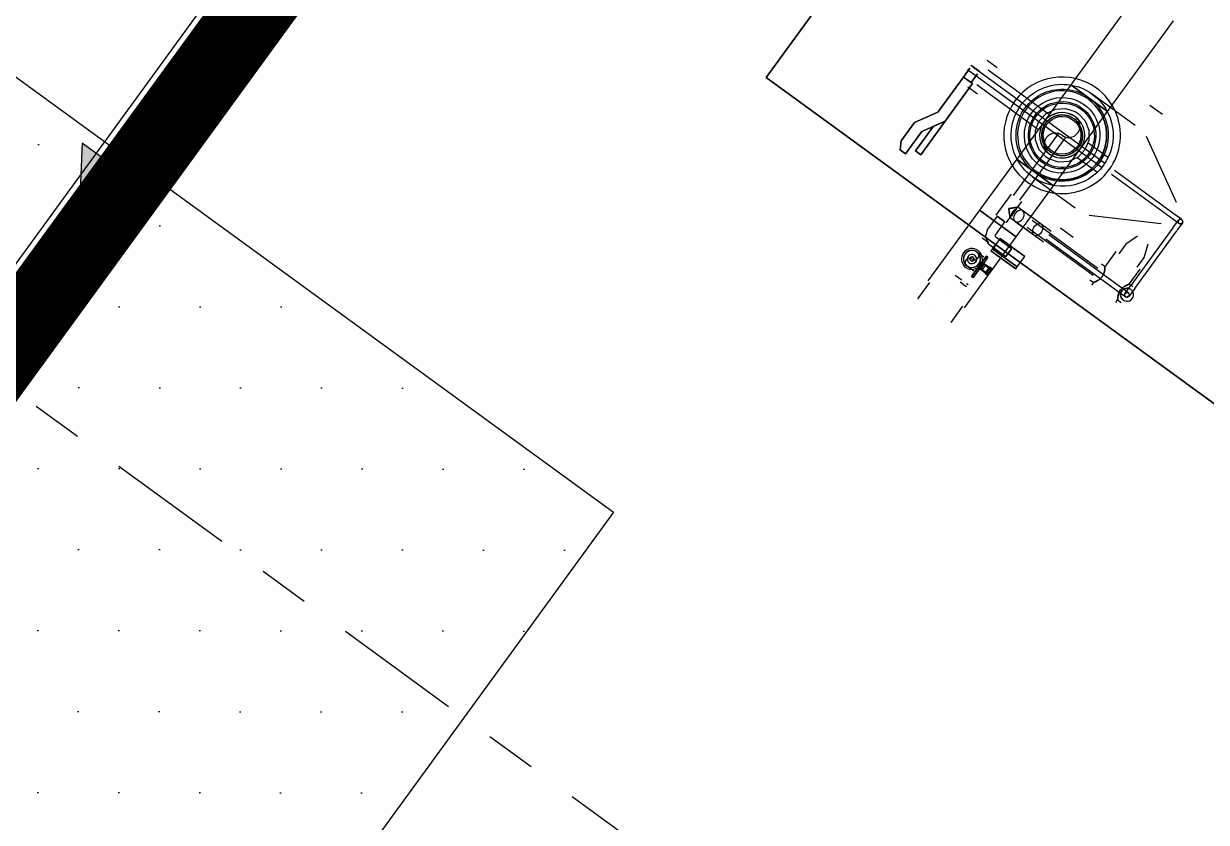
# Model space of a CAD drawing. Header units: millimetres. Extents: x 400382 to 401500, y 4543975 to 4544133.
# Drawn here: x 400780.641 to 400782.959, y 4544098.103 to 4544099.669 of the extents above; entities that cross this region are included whole.
import ezdxf

# ---------------------------------------------------------------- set-up
doc = ezdxf.new("R2010")
doc.units = ezdxf.units.MM
for name, pattern in [('AKS', [3, 2.5, -0.25, 0, -0.25]), ('CENTER', [2, 1.25, -0.25, 0.25, -0.25]), ('CIZGI', [0.4, 0.25, -0.15])]:
    doc.linetypes.add(name, pattern=pattern)
for name, color, linetype in [('aks prota', 2, 'AKS'), ('kolon tarama prota', 252, 'Continuous'), ('merdiven prota', 2, 'Continuous'), ('skesit prota', 7, 'Continuous'), ('st_s_ölçü', 4, 'Continuous'), ('TARAMA', 8, 'Continuous'), ('temel prota', 6, 'Continuous')]:
    doc.layers.add(name, color=color, linetype=linetype)

# ---------------------------------------------------------------- blocks, each defined once
blk = doc.blocks.new('Flow Direction - Flow Direction _25mm_-1035271-_17_70 m  ARA KAT')
at = {"layer": 'TARAMA'}
blk.add_hatch(color=256, dxfattribs=at).paths.add_polyline_path([(0, 0), (-117, -78), (-117, -30), (-400, -30), (-400, 30), (-117, 30), (-117, 78)], flags=0)
for p, q in [((0, 0), (-117, 78)), ((-117, 78), (-117, 30)), ((-117, 78), (0, 0)), ((-117, 30), (-117, 78)), ((-117, 30), (-400, 30)), ((-400, 30), (-400, -30)), ((-117, 30), (-400, 30)), ((-400, 30), (-400, -30)), ((-117, -78), (0, 0)), ((-117, -78), (0, 0)), ((-400, -30), (-117, -30)), ((-117, -30), (-400, -30)), ((-117, -30), (-117, -78)), ((-117, -30), (-117, -78))]:
    blk.add_line(p, q, dxfattribs=at)
blk = doc.blocks.new('17.60 mekanik')
at = {"layer": 'kolon tarama prota'}
for p, q in [((137335.17, 64441.51), (137258.76, 64336.34)), ((137258.76, 64336.34), (137335.17, 64441.51)), ((137212.84, 64438.92), (136989.55, 64131.58)), ((136996.74, 64126.36), (137220.03, 64433.7)), ((137331.4, 64352.78), (137318.47, 64334.98)), ((137325.66, 64329.76), (137338.6, 64347.56)), ((137258.76, 64336.34), (137347.75, 64271.68)), ((137347.75, 64271.68), (137258.76, 64336.34)), ((137258.76, 64336.34), (137258.76, 64336.34)), ((137318.47, 64334.98), (137307.89, 64320.42)), ((137318.47, 64334.98), (137322.07, 64332.37)), ((137322.07, 64332.37), (137318.47, 64334.98)), ((137331.1, 64327.05), (137322.66, 64333.18)), ((137321.91, 64332.15), (137321.91, 64332.15)), ((137321.91, 64332.15), (137321.91, 64332.15)), ((137322.07, 64332.37), (137325.66, 64329.76)), ((137325.66, 64329.76), (137322.07, 64332.37)), ((137322.07, 64332.37), (137322.07, 64332.37)), ((137322.07, 64332.37), (137322.07, 64332.37)), ((137336.42, 64329.17), (137333.95, 64330.96)), ((137315.08, 64315.2), (137325.66, 64329.76)), ((137316.14, 64325.56), (137307.22, 64313.28)), ((137316.14, 64325.56), (137307.22, 64313.28)), ((137308.5, 64312.35), (137317.42, 64324.62)), ((137308.5, 64312.35), (137317.42, 64324.62)), ((137316.78, 64325.09), (137316.78, 64325.09)), ((137316.78, 64325.09), (137316.78, 64325.09)), ((137316.78, 64325.09), (137316.78, 64325.09)), ((137316.78, 64325.09), (137316.78, 64325.09)), ((137339.21, 64311.93), (137333.29, 64324.86)), ((137307.89, 64320.42), (137300.59, 64310.36)), ((137307.89, 64320.42), (137311.49, 64317.81)), ((137311.49, 64317.81), (137307.89, 64320.42)), ((137325.22, 64318.95), (137325.22, 64318.95)), ((137325.22, 64318.95), (137325.22, 64318.95)), ((137325.22, 64318.95), (137325.22, 64318.95)), ((137325.22, 64318.95), (137325.22, 64318.95)), ((137310.9, 64317), (137319.34, 64310.86)), ((137311.49, 64317.81), (137311.49, 64317.81)), ((137311.49, 64317.81), (137311.49, 64317.81)), ((137311.49, 64317.81), (137315.08, 64315.2)), ((137315.08, 64315.2), (137311.49, 64317.81)), ((137311.65, 64318.03), (137311.65, 64318.03)), ((137311.65, 64318.03), (137311.65, 64318.03)), ((137326.47, 64317.46), (137338.68, 64308.58)), ((137326.75, 64317.84), (137326.75, 64317.84)), ((137326.75, 64317.84), (137326.75, 64317.84)), ((137339.24, 64309.36), (137327.03, 64318.23)), ((137327.69, 64317.16), (137327.69, 64317.16)), ((137327.69, 64317.16), (137327.69, 64317.16)), ((137327.69, 64317.16), (137327.69, 64317.16)), ((137327.69, 64317.16), (137327.69, 64317.16)), ((137307.78, 64305.14), (137315.08, 64315.2)), ((137306.83, 64313.56), (137303.81, 64309.4)), ((137306.83, 64313.56), (137303.81, 64309.4)), ((137307.82, 64310.6), (137308.89, 64312.07)), ((137307.86, 64312.81), (137307.86, 64312.81)), ((137307.86, 64312.81), (137307.86, 64312.81)), ((137307.86, 64312.81), (137307.86, 64312.81)), ((137307.86, 64312.81), (137307.86, 64312.81)), ((137307.86, 64312.81), (137307.86, 64312.81)), ((137307.86, 64312.81), (137307.86, 64312.81)), ((137307.86, 64312.81), (137307.86, 64312.81)), ((137307.86, 64312.81), (137307.86, 64312.81)), ((137308.1, 64310.98), (137308.89, 64312.07)), ((137300.59, 64310.36), (137290.51, 64296.5)), ((137300.59, 64310.36), (137304.18, 64307.75)), ((137304.18, 64307.75), (137300.59, 64310.36)), ((137307.35, 64309.96), (137306.89, 64309.32)), ((137306.89, 64309.32), (137307.35, 64309.96)), ((137307.35, 64309.96), (137307.82, 64310.6)), ((137307.82, 64310.6), (137307.35, 64309.96)), ((137307.35, 64309.96), (137307.35, 64309.96)), ((137307.35, 64309.96), (137307.35, 64309.96)), ((137311.18, 64308.75), (137308.1, 64310.99)), ((137314.66, 64306.22), (137308.1, 64310.99)), ((137312.75, 64307.61), (137309.09, 64310.27)), ((137337.71, 64309.88), (137337.71, 64309.88)), ((137337.71, 64309.88), (137337.71, 64309.88)), ((137304.06, 64309.21), (137302.2, 64306.64)), ((137304.06, 64309.21), (137302.2, 64306.64)), ((137303.74, 64305.52), (137305.6, 64308.09)), ((137303.74, 64305.52), (137305.6, 64308.09)), ((137305.6, 64308.09), (137304.06, 64309.21)), ((137304.06, 64309.21), (137305.6, 64308.09)), ((137305.6, 64308.09), (137304.06, 64309.21)), ((137304.06, 64309.21), (137305.6, 64308.09)), ((137304.18, 64307.75), (137304.18, 64307.75)), ((137304.18, 64307.75), (137304.18, 64307.75)), ((137304.18, 64307.75), (137307.78, 64305.14)), ((137307.78, 64305.14), (137304.18, 64307.75)), ((137304.83, 64308.65), (137304.83, 64308.65)), ((137304.83, 64308.65), (137304.83, 64308.65)), ((137304.83, 64308.65), (137304.83, 64308.65)), ((137304.83, 64308.65), (137304.83, 64308.65)), ((137305.86, 64307.9), (137306.89, 64309.32)), ((137305.86, 64307.9), (137306.61, 64308.93)), ((137306.61, 64308.93), (137309.69, 64306.69)), ((137306.61, 64308.93), (137313.16, 64304.17)), ((137307.6, 64308.21), (137311.26, 64305.55)), ((137310.44, 64307.72), (137310.44, 64307.72)), ((137310.44, 64307.72), (137310.44, 64307.72)), ((137310.44, 64307.72), (137310.44, 64307.72)), ((137310.44, 64307.72), (137310.44, 64307.72)), ((137323.84, 64298.96), (137310.9, 64308.36)), ((137322.1, 64309.45), (137336.22, 64307.82)), ((137297.7, 64291.27), (137307.78, 64305.14)), ((137302.42, 64304), (137301.16, 64304.92)), ((137306.89, 64302.84), (137303.81, 64305.08)), ((137306.89, 64302.84), (137303.81, 64305.08)), ((137309.97, 64307.08), (137322.91, 64297.68)), ((137313.91, 64305.2), (137313.91, 64305.2)), ((137313.91, 64305.2), (137313.91, 64305.2)), ((137313.91, 64305.2), (137313.91, 64305.2)), ((137313.91, 64305.2), (137313.91, 64305.2)), ((137328.28, 64295.34), (137314.19, 64305.58)), ((137316.5, 64306.95), (137318.97, 64305.15)), ((137331.59, 64305.31), (137329.32, 64303.79)), ((137338.49, 64306.96), (137330.28, 64295.66)), ((137331.05, 64295.1), (137339.26, 64306.4)), ((137302.69, 64303.54), (137305.77, 64301.3)), ((137302.69, 64303.54), (137305.77, 64301.3)), ((137303.65, 64303.73), (137302.71, 64304.41)), ((137303.14, 64302.81), (137302.86, 64302.43)), ((137303.14, 64302.81), (137302.86, 64302.43)), ((137304.64, 64304.87), (137303.14, 64302.81)), ((137304.64, 64304.87), (137303.14, 64302.81)), ((137303.14, 64302.81), (137308.02, 64299.27)), ((137308.02, 64299.27), (137303.14, 64302.81)), ((137303.14, 64302.81), (137308.02, 64299.27)), ((137308.02, 64299.27), (137303.14, 64302.81)), ((137303.14, 64302.81), (137308.02, 64299.27)), ((137308.02, 64299.27), (137303.14, 64302.81)), ((137303.14, 64302.81), (137308.02, 64299.27)), ((137308.02, 64299.27), (137303.14, 64302.81)), ((137303.67, 64303.09), (137303.36, 64303.32)), ((137303.96, 64303.5), (137303.65, 64303.73)), ((137304.64, 64304.87), (137309.52, 64301.32)), ((137309.52, 64301.32), (137304.64, 64304.87)), ((137304.64, 64304.87), (137309.52, 64301.32)), ((137309.52, 64301.32), (137304.64, 64304.87)), ((137306.89, 64302.84), (137305.77, 64301.3)), ((137305.77, 64301.3), (137306.89, 64302.84)), ((137306.89, 64302.84), (137305.77, 64301.3)), ((137305.77, 64301.3), (137306.89, 64302.84)), ((137313.63, 64304.81), (137327.72, 64294.57)), ((137329.32, 64303.79), (137327.93, 64301.88)), ((137332.62, 64304.56), (137332.62, 64304.56)), ((137332.62, 64304.56), (137332.62, 64304.56)), ((137332.91, 64301.18), (137333.65, 64303.81)), ((137298.52, 64301.27), (137298.52, 64301.27)), ((137298.52, 64301.27), (137298.52, 64301.27)), ((137299.14, 64300.82), (137299.14, 64300.82)), ((137299.14, 64300.82), (137299.14, 64300.82)), ((137299.77, 64300.36), (137299.77, 64300.36)), ((137299.77, 64300.36), (137299.77, 64300.36)), ((137299.77, 64300.36), (137299.77, 64300.36)), ((137299.77, 64300.36), (137299.77, 64300.36)), ((137301.45, 64301.18), (137300.11, 64302.15)), ((137301.54, 64300.82), (137300.84, 64299.85)), ((137301.13, 64300.26), (137301.96, 64301.4)), ((137301.86, 64300.6), (137301.15, 64299.62)), ((137301.47, 64300.06), (137301.15, 64300.29)), ((137301.45, 64300.03), (137302.27, 64301.17)), ((137301.96, 64301.4), (137301.54, 64300.82)), ((137301.54, 64300.82), (137301.86, 64300.6)), ((137302.27, 64301.17), (137301.86, 64300.6)), ((137302.27, 64301.17), (137301.96, 64301.4)), ((137302.86, 64302.43), (137307.75, 64298.88)), ((137307.75, 64298.88), (137302.86, 64302.43)), ((137302.86, 64302.43), (137307.75, 64298.88)), ((137307.75, 64298.88), (137302.86, 64302.43)), ((137308.02, 64299.27), (137309.52, 64301.32)), ((137308.02, 64299.27), (137309.52, 64301.32)), ((137327.36, 64302.29), (137325.21, 64299.34)), ((137329.73, 64300.58), (137329.73, 64300.58)), ((137329.73, 64300.58), (137329.73, 64300.58)), ((137329.73, 64300.58), (137329.73, 64300.58)), ((137329.73, 64300.58), (137329.73, 64300.58)), ((137331.12, 64302.49), (137331.12, 64302.49)), ((137331.12, 64302.49), (137331.12, 64302.49)), ((137331.12, 64302.49), (137331.12, 64302.49)), ((137331.12, 64302.49), (137331.12, 64302.49)), ((137331.52, 64299.27), (137332.91, 64301.18)), ((137298.17, 64299.48), (137299.51, 64298.51)), ((137299.05, 64297.39), (137300.52, 64299.42)), ((137300.31, 64299.13), (137299.05, 64297.39)), ((137299.36, 64297.16), (137300.84, 64299.19)), ((137300.63, 64298.9), (137299.36, 64297.16)), ((137300.2, 64299.46), (137300.9, 64298.95)), ((137300.27, 64299.07), (137300.58, 64298.85)), ((137300.71, 64299.68), (137300.31, 64299.13)), ((137300.31, 64299.13), (137300.63, 64298.9)), ((137300.48, 64299.85), (137300.48, 64299.85)), ((137300.48, 64299.85), (137300.48, 64299.85)), ((137300.48, 64299.85), (137300.48, 64299.85)), ((137300.48, 64299.85), (137300.48, 64299.85)), ((137300.52, 64299.42), (137300.71, 64299.68)), ((137300.84, 64299.19), (137300.52, 64299.42)), ((137301.03, 64299.45), (137300.63, 64298.9)), ((137300.71, 64299.68), (137301.13, 64300.26)), ((137300.84, 64299.85), (137300.71, 64299.68)), ((137300.71, 64299.68), (137300.71, 64299.68)), ((137300.71, 64299.68), (137300.71, 64299.68)), ((137301.46, 64299.72), (137300.76, 64300.23)), ((137301.55, 64299.85), (137300.81, 64298.83)), ((137301.55, 64299.85), (137300.81, 64298.83)), ((137301.06, 64298.64), (137300.81, 64298.83)), ((137300.81, 64298.83), (137300.81, 64298.83)), ((137300.81, 64298.83), (137301.86, 64298.06)), ((137301.15, 64299.62), (137300.84, 64299.85)), ((137300.84, 64299.19), (137301.03, 64299.45)), ((137301.03, 64299.45), (137301.45, 64300.03)), ((137301.15, 64299.62), (137301.03, 64299.45)), ((137301.03, 64299.45), (137301.03, 64299.45)), ((137301.03, 64299.45), (137301.03, 64299.45)), ((137301.03, 64299.45), (137301.03, 64299.45)), ((137301.03, 64299.45), (137301.03, 64299.45)), ((137301.81, 64299.67), (137301.06, 64298.64)), ((137301.81, 64299.67), (137301.06, 64298.64)), ((137302.12, 64297.87), (137301.06, 64298.64)), ((137301.06, 64298.64), (137301.06, 64298.64)), ((137301.13, 64300.26), (137301.45, 64300.03)), ((137301.16, 64298.77), (137302.21, 64298)), ((137301.18, 64299.34), (137301.18, 64299.34)), ((137301.18, 64299.34), (137301.18, 64299.34)), ((137301.44, 64299.15), (137301.44, 64299.15)), ((137301.44, 64299.15), (137301.44, 64299.15)), ((137302.61, 64299.09), (137301.55, 64299.85)), ((137301.55, 64299.85), (137301.55, 64299.85)), ((137301.55, 64299.85), (137301.81, 64299.67)), ((137301.7, 64297.98), (137302.64, 64299.26)), ((137302.64, 64299.26), (137301.7, 64297.98)), ((137301.7, 64297.98), (137301.7, 64297.98)), ((137302.09, 64297.7), (137301.7, 64297.98)), ((137301.7, 64297.98), (137302.09, 64297.7)), ((137302.77, 64298.77), (137301.72, 64299.54)), ((137301.81, 64299.67), (137301.81, 64299.67)), ((137301.81, 64299.67), (137302.86, 64298.9)), ((137301.86, 64298.06), (137302.61, 64299.09)), ((137302.61, 64299.09), (137301.86, 64298.06)), ((137301.86, 64298.06), (137302.12, 64297.87)), ((137301.86, 64298.06), (137301.86, 64298.06)), ((137302.09, 64297.7), (137303.02, 64298.98)), ((137303.02, 64298.98), (137302.09, 64297.7)), ((137302.86, 64298.9), (137302.12, 64297.87)), ((137302.86, 64298.9), (137302.12, 64297.87)), ((137302.49, 64298.39), (137302.49, 64298.39)), ((137302.49, 64298.39), (137302.49, 64298.39)), ((137302.61, 64299.09), (137302.61, 64299.09)), ((137302.86, 64298.9), (137302.61, 64299.09)), ((137302.64, 64299.26), (137302.64, 64299.26)), ((137302.64, 64299.26), (137303.02, 64298.98)), ((137302.64, 64299.26), (137303.02, 64298.98)), ((137302.86, 64298.9), (137302.86, 64298.9)), ((137303.02, 64298.98), (137303.02, 64298.98)), ((137307.75, 64298.88), (137308.02, 64299.27)), ((137307.75, 64298.88), (137308.02, 64299.27)), ((137323.38, 64298.32), (137323.38, 64298.32)), ((137323.38, 64298.32), (137323.38, 64298.32)), ((137323.38, 64298.32), (137323.38, 64298.32)), ((137323.38, 64298.32), (137323.38, 64298.32)), ((137325.22, 64299.34), (137324.5, 64299.86)), ((137329.94, 64295.9), (137332.09, 64298.86)), ((137295.87, 64297.63), (137297.13, 64296.72)), ((137296.83, 64296.32), (137297.77, 64295.64)), ((137297.77, 64295.64), (137298.09, 64295.41)), ((137298.07, 64296.04), (137298.38, 64295.81)), ((137299.05, 64297.39), (137299.36, 64297.16)), ((137302.09, 64297.7), (137302.09, 64297.7)), ((137302.12, 64297.87), (137302.12, 64297.87)), ((137322.26, 64296.78), (137322.98, 64296.25)), ((137322.98, 64296.26), (137322.6, 64295.74)), ((137330.66, 64295.38), (137329.94, 64295.9)), ((137294.11, 64293.89), (137294.11, 64293.89)), ((137294.11, 64293.89), (137294.11, 64293.89)), ((137324.97, 64294.02), (137324.97, 64294.02)), ((137324.97, 64294.02), (137324.97, 64294.02)), ((137330.29, 64294.87), (137330.29, 64294.87)), ((137330.29, 64294.87), (137330.29, 64294.87)), ((137327.33, 64292.31), (137327.7, 64292.82)), ((137327.7, 64292.82), (137328.42, 64292.3)), ((137328.79, 64292.81), (137328.79, 64292.81)), ((137328.79, 64292.81), (137328.79, 64292.81))]:
    blk.add_line(p, q, dxfattribs=at)
at = {"layer": 'kolon tarama prota', "extrusion": (0, 0, -1)}
for p, q in [((137302.1, 64339.77), (137303.03, 64339.09)), ((137297.43, 64336.49), (137298.7, 64338.23)), ((137298.7, 64338.23), (137297.43, 64336.49)), ((137324.46, 64318.83), (137298.21, 64337.9)), ((137300.8, 64336.02), (137298.21, 64337.9)), ((137298.53, 64338.34), (137298.53, 64338.34)), ((137298.53, 64338.34), (137298.53, 64338.34)), ((137298.53, 64338.34), (137298.53, 64338.34)), ((137298.53, 64338.34), (137298.53, 64338.34)), ((137298.7, 64338.23), (137298.7, 64338.23)), ((137298.86, 64338.79), (137325.11, 64319.72)), ((137298.86, 64338.79), (137301.45, 64336.91)), ((137299.08, 64338.76), (137300.58, 64337.67)), ((137302.25, 64337.92), (137314.13, 64329.29)), ((137303.07, 64339.06), (137304, 64338.39)), ((137292.44, 64329.61), (137297.43, 64336.49)), ((137297.43, 64336.49), (137292.44, 64329.61)), ((137299.2, 64335.21), (137293.86, 64327.86)), ((137293.86, 64327.86), (137299.2, 64335.21)), ((137297.43, 64336.49), (137299.2, 64335.21)), ((137299.2, 64335.21), (137297.43, 64336.49)), ((137297.43, 64336.49), (137297.43, 64336.49)), ((137297.43, 64336.49), (137297.43, 64336.49)), ((137297.43, 64336.49), (137298.93, 64335.4)), ((137298.93, 64335.4), (137297.43, 64336.49)), ((137298.93, 64335.4), (137300.19, 64337.14)), ((137300.19, 64337.14), (137298.93, 64335.4)), ((137298.93, 64335.4), (137298.93, 64335.4)), ((137299.2, 64335.21), (137299.2, 64335.21)), ((137300.19, 64337.14), (137300.19, 64337.14)), ((137300.19, 64337.14), (137300.19, 64337.14)), ((137300.19, 64337.14), (137300.19, 64337.14)), ((137301.12, 64336.46), (137301.12, 64336.46)), ((137301.12, 64336.46), (137301.12, 64336.46)), ((137301.12, 64336.46), (137301.12, 64336.46)), ((137301.12, 64336.46), (137301.12, 64336.46)), ((137301.16, 64336.43), (137301.16, 64336.43)), ((137301.16, 64336.43), (137301.16, 64336.43)), ((137301.16, 64336.43), (137301.16, 64336.43)), ((137301.16, 64336.43), (137301.16, 64336.43)), ((137302.09, 64335.76), (137302.09, 64335.76)), ((137302.09, 64335.76), (137302.09, 64335.76)), ((137299.21, 64333.83), (137298.28, 64334.51)), ((137300.18, 64333.13), (137299.25, 64333.8)), ((137311.97, 64326.31), (137300.08, 64334.94)), ((137287.87, 64327.58), (137292.44, 64329.61)), ((137292.44, 64329.61), (137287.87, 64327.58)), ((137292.44, 64329.61), (137292.44, 64329.61)), ((137285.22, 64323.94), (137287.87, 64327.58)), ((137287.87, 64327.58), (137285.22, 64323.94)), ((137289.29, 64325.82), (137286.09, 64321.42)), ((137286.09, 64321.42), (137289.29, 64325.82)), ((137287.87, 64327.58), (137287.87, 64327.58)), ((137288.05, 64321.99), (137291.57, 64326.84)), ((137291.57, 64326.84), (137288.05, 64321.99)), ((137293.86, 64327.86), (137289.06, 64321.25)), ((137289.06, 64321.25), (137293.86, 64327.86)), ((137293.86, 64327.86), (137289.29, 64325.82)), ((137289.29, 64325.82), (137293.86, 64327.86)), ((137289.29, 64325.82), (137289.29, 64325.82)), ((137291.57, 64326.84), (137293.86, 64327.86)), ((137293.86, 64327.86), (137291.57, 64326.84)), ((137291.57, 64326.84), (137291.57, 64326.84)), ((137293.86, 64327.86), (137293.86, 64327.86)), ((137293.86, 64327.86), (137293.86, 64327.86)), ((137313.05, 64327.8), (137313.05, 64327.8)), ((137313.05, 64327.8), (137313.05, 64327.8)), ((137285.04, 64322.19), (137285.22, 64323.94)), ((137285.22, 64323.94), (137285.04, 64322.19)), ((137285.22, 64323.94), (137285.22, 64323.94)), ((137321.89, 64323.65), (137325.87, 64320.76)), ((137286.09, 64321.42), (137285.04, 64322.19)), ((137285.04, 64322.19), (137286.09, 64321.42)), ((137285.04, 64322.19), (137285.04, 64322.19)), ((137286.09, 64321.42), (137286.09, 64321.42)), ((137289.06, 64321.25), (137288.05, 64321.99)), ((137288.05, 64321.99), (137289.06, 64321.25)), ((137288.05, 64321.99), (137288.05, 64321.99)), ((137289.06, 64321.25), (137289.06, 64321.25)), ((137320.8, 64322.16), (137320.8, 64322.16)), ((137320.8, 64322.16), (137320.8, 64322.16)), ((137323.71, 64317.78), (137319.72, 64320.68)), ((137324.79, 64319.27), (137324.79, 64319.27)), ((137324.79, 64319.27), (137324.79, 64319.27)), ((137324.79, 64319.27), (137324.79, 64319.27)), ((137324.79, 64319.27), (137324.79, 64319.27)), ((137288.56, 64293.01), (137290.9, 64296.22)), ((137294.11, 64293.89), (137294.11, 64293.89)), ((137294.11, 64293.89), (137294.11, 64293.89)), ((137297.32, 64291.55), (137294.98, 64288.34)), ((137291.77, 64290.67), (137291.77, 64290.67)), ((137291.77, 64290.67), (137291.77, 64290.67))]:
    blk.add_line(p, q, dxfattribs=at)
at = {"layer": 'kolon tarama prota', "extrusion": (0, 0, -1), "flags": 128}
for points in [[(-137313.65, 64320.79), (-137312.29, 64322.24), (-137311.56, 64324.1), (-137311.56, 64326.09), (-137312.29, 64327.94), (-137313.66, 64329.39), (-137315.46, 64330.24), (-137317.45, 64330.36), (-137319.35, 64329.74), (-137319.9, 64329.39)], [(-137319.9, 64329.39), (-137321.27, 64327.94), (-137322, 64326.08), (-137322, 64324.09), (-137321.26, 64322.24), (-137319.9, 64320.79), (-137318.09, 64319.94), (-137316.1, 64319.82), (-137314.21, 64320.44), (-137313.65, 64320.79)]]:
    blk.add_lwpolyline(points, dxfattribs=at)
at = {"layer": 'kolon tarama prota', "flags": 128}
for points in [[(137338.49, 64306.96), (137339.21, 64307.96), (137339.59, 64308.48), (137339.61, 64308.5)], [(137338.68, 64308.58), (137339.47, 64308.02), (137339.71, 64307.84)], [(137340.27, 64308.61), (137339.91, 64308.87), (137339.24, 64309.36)], [(137340.38, 64307.94), (137340.11, 64307.57), (137339.43, 64306.64), (137339.26, 64306.4)], [(137339.71, 64307.84), (137339.52, 64308.25), (137339.61, 64308.5)], [(137339.61, 64308.5), (137340.02, 64308.7), (137340.27, 64308.61)], [(137340.38, 64307.94), (137339.96, 64307.75), (137339.71, 64307.84)], [(137340.27, 64308.61), (137340.47, 64308.2), (137340.38, 64307.94)], [(137302.2, 64306.64), (137301.77, 64305.28), (137302.27, 64303.94), (137302.69, 64303.54)], [(137302.2, 64306.64), (137301.77, 64305.28), (137302.27, 64303.94), (137302.69, 64303.54)], [(137303.81, 64305.08), (137303.68, 64305.35), (137303.74, 64305.52)], [(137303.81, 64305.08), (137303.68, 64305.35), (137303.74, 64305.52)], [(137329.16, 64294.12), (137329.42, 64294.49), (137330.1, 64295.42), (137330.28, 64295.66)], [(137327.72, 64294.57), (137328.72, 64293.85), (137329.24, 64293.47), (137329.26, 64293.45)], [(137329.82, 64294.22), (137329.45, 64294.49), (137328.52, 64295.17), (137328.28, 64295.34)], [(137329.26, 64293.45), (137329.07, 64293.87), (137329.16, 64294.12)], [(137329.16, 64294.12), (137329.57, 64294.31), (137329.82, 64294.22)], [(137329.93, 64293.56), (137329.51, 64293.36), (137329.26, 64293.45)], [(137329.82, 64294.22), (137330.02, 64293.81), (137329.93, 64293.56)], [(137331.05, 64295.1), (137330.32, 64294.1), (137329.94, 64293.58), (137329.93, 64293.56)]]:
    blk.add_lwpolyline(points, dxfattribs=at)
at = {"layer": 'kolon tarama prota'}
for centre, radius, start, end in [((137316.78, 64325.09), 11.43, 54.0001, 234.0001), ((137316.78, 64325.09), 11.43, 54.0001, 234.0001), ((137316.78, 64325.09), 11.43, 54.0001, 234.0001), ((137316.78, 64325.09), 11.43, 54.0001, 234.0001), ((137316.78, 64325.09), 8.73, 54.0001, 234.0001), ((137316.78, 64325.09), 8.73, 54.0001, 234.0001), ((137316.78, 64325.09), 11.43, 234.0001, 54.0001), ((137316.78, 64325.09), 11.43, 234.0001, 54.0001), ((137316.78, 64325.09), 11.43, 234.0001, 54.0001), ((137316.78, 64325.09), 11.43, 234.0001, 54.0001), ((137316.78, 64325.09), 8.73, 234.0001, 54.0001), ((137316.78, 64325.09), 8.73, 234.0001, 54.0001), ((137316.78, 64325.09), 4.44, 54.0001, 234.0001), ((137316.78, 64325.09), 4.44, 324, 144), ((137316.78, 64325.09), 4.45, 324, 144), ((137316.78, 64325.09), 4.44, 324, 144), ((137316.78, 64325.09), 4.44, 324, 144), ((137316.78, 64325.09), 4.45, 324, 144), ((137316.78, 64325.09), 4, 324.0001, 144.0001), ((137316.78, 64325.09), 4.45, 234.0001, 54.0001), ((137318.08, 64326.89), 2.22, 234, 54), ((137318.08, 64326.89), 2.22, 234, 54), ((137318.08, 64326.89), 2.22, 234, 54), ((137318.08, 64326.89), 2.22, 234, 54), ((137318.08, 64326.89), 2.22, 234, 54), ((137316.78, 64325.09), 4.44, 144, 324), ((137316.78, 64325.09), 4.44, 144, 324), ((137316.78, 64325.09), 4.45, 144, 324), ((137316.78, 64325.09), 4.45, 144, 324), ((137316.78, 64325.09), 4.44, 144, 324), ((137316.78, 64325.09), 4, 144.0001, 324.0001), ((137315.47, 64323.29), 2.22, 54, 234), ((137315.47, 64323.29), 2.22, 54, 234), ((137315.47, 64323.29), 2.22, 54, 234), ((137315.47, 64323.29), 2.22, 54, 234), ((137315.47, 64323.29), 2.22, 54, 234), ((137339.99, 64308.22), 0.476, 54.0001, 234.0001), ((137339.99, 64308.22), 0.476, 144.0001, 324.0001), ((137339.99, 64308.22), 0.476, 324.0001, 144.0001), ((137339.99, 64308.22), 0.476, 234.0001, 54.0001), ((137299.14, 64300.82), 2.05, 54.0001, 234.0001), ((137299.14, 64300.82), 2.05, 54.0001, 234.0001), ((137299.14, 64300.82), 2.05, 54.0001, 234.0001), ((137299.14, 64300.82), 2.05, 54.0001, 234.0001), ((137299.14, 64300.82), 1.69, 54, 234), ((137299.14, 64300.82), 1.67, 54.0001, 234.0001), ((137299.14, 64300.82), 1.67, 144, 324), ((137299.14, 64300.82), 1.67, 144, 324), ((137299.14, 64300.82), 1.65, 54.0001, 234.0001), ((137299.14, 64300.82), 1.65, 54.0001, 234.0001), ((137299.14, 64300.82), 1.67, 324, 144), ((137299.14, 64300.82), 1.67, 324, 144), ((137298.65, 64300.14), 0.835, 54, 234), ((137298.65, 64300.14), 0.835, 54, 234), ((137299.14, 64300.82), 2.05, 234.0001, 54.0001), ((137299.14, 64300.82), 2.05, 234.0001, 54.0001), ((137299.14, 64300.82), 2.05, 234.0001, 54.0001), ((137299.14, 64300.82), 2.05, 234.0001, 54.0001), ((137299.14, 64300.82), 1.68, 234, 54), ((137299.14, 64300.82), 1.67, 234.0001, 54.0001), ((137299.14, 64300.82), 1.65, 234.0001, 54.0001), ((137299.14, 64300.82), 1.65, 234.0001, 54.0001), ((137299.14, 64300.82), 0.921, 54.0001, 234.0001), ((137299.14, 64300.82), 0.921, 234.0001, 54.0001), ((137299.14, 64300.82), 0.4, 54.0001, 234.0001), ((137299.14, 64300.82), 0.4, 234.0001, 54.0001), ((137299.63, 64301.49), 0.835, 234, 54), ((137299.63, 64301.49), 0.835, 234, 54), ((137329.54, 64293.84), 1.27, 54.0001, 234.0001), ((137329.54, 64293.84), 1.27, 54.0001, 234.0001), ((137329.54, 64293.84), 1.27, 234.0001, 54.0001), ((137329.54, 64293.84), 1.27, 234.0001, 54.0001), ((137329.54, 64293.84), 0.476, 54.0001, 234.0001), ((137329.54, 64293.84), 0.476, 144.0001, 324.0001), ((137329.54, 64293.84), 0.476, 324.0001, 144.0001), ((137329.54, 64293.84), 0.476, 234.0001, 54.0001)]:
    blk.add_arc(centre, radius, start, end, dxfattribs=at)
at = {"layer": 'kolon tarama prota', "extrusion": (0, 0, -1)}
for radius, start, end in [(10, 305.9999, 125.9999), (10, 305.9999, 125.9999), (10, 305.9999, 125.9999), (10, 305.9999, 125.9999), (9.04, 305.9999, 125.9999), (9.04, 305.9999, 125.9999), (7.41, 305.9999, 125.9999), (7.41, 305.9999, 125.9999), (7.41, 305.9999, 125.9999), (7.41, 305.9999, 125.9999), (10, 125.9999, 305.9999), (10, 125.9999, 305.9999), (10, 125.9999, 305.9999), (10, 125.9999, 305.9999), (6.6, 35.9999, 215.9999), (6.6, 35.9999, 215.9999), (9.04, 125.9999, 305.9999), (9.04, 125.9999, 305.9999), (6.32, 35.9999, 215.9999), (6.32, 35.9999, 215.9999), (7.41, 125.9999, 305.9999), (7.41, 125.9999, 305.9999), (7.41, 125.9999, 305.9999), (7.41, 125.9999, 305.9999), (6.6, 215.9999, 35.9999), (6.6, 215.9999, 35.9999), (6.32, 215.9999, 35.9999), (6.32, 215.9999, 35.9999), (4, 305.9999, 125.9999), (4, 305.9999, 125.9999), (4, 305.9999, 125.9999), (4, 305.9999, 125.9999), (4, 305.9999, 125.9999), (4, 305.9999, 125.9999), (4, 305.9999, 125.9999), (4, 305.9999, 125.9999), (4, 35.9999, 215.9999), (4, 35.9999, 215.9999), (4, 35.9999, 215.9999), (4, 35.9999, 215.9999), (3.7, 35.9999, 215.9999), (3.7, 35.9999, 215.9999), (4, 125.9999, 305.9999), (4, 125.9999, 305.9999), (4, 125.9999, 305.9999), (4, 125.9999, 305.9999), (4, 125.9999, 305.9999), (4, 125.9999, 305.9999), (4, 125.9999, 305.9999), (4, 125.9999, 305.9999), (4, 215.9999, 35.9999), (4, 215.9999, 35.9999), (4, 215.9999, 35.9999), (4, 215.9999, 35.9999), (3.7, 215.9999, 35.9999), (3.7, 215.9999, 35.9999)]:
    blk.add_arc((-137316.78, 64325.09), radius, start, end, dxfattribs=at)
at = {"layer": 'kolon tarama prota'}
for centre, start_param, end_param in [((137308.34, 64309.24), 4.712389, 7.853982), ((137308.34, 64309.24), 1.570796, 4.712389), ((137312.01, 64306.58), 1.570796, 4.712389), ((137312.01, 64306.58), 4.712389, 7.853982)]:
    blk.add_ellipse(centre, major_axis=(-0.75, -1.03), ratio=0.707107, start_param=start_param, end_param=end_param, dxfattribs=at)
for points, knots in [([(137323.84, 64319.96), (137324.13, 64320.36), (137324.64, 64321.2), (137325.18, 64322.56), (137325.47, 64323.94), (137325.56, 64325.74), (137325.3, 64327.23), (137324.89, 64328.33), (137324.72, 64328.72), (137324.58, 64329.01), (137324.43, 64329.3), (137324.27, 64329.58), (137324.09, 64329.86), (137323.94, 64330.09), (137323.8, 64330.27), (137323.67, 64330.45), (137323.49, 64330.68), (137323.26, 64330.94), (137323.02, 64331.2), (137322.76, 64331.45), (137322.4, 64331.77), (137322.11, 64332), (137321.91, 64332.15)], [0, 0, 0, 0, 0.1, 0.2, 0.3, 0.4, 0.6, 0.65, 0.675, 0.7, 0.725, 0.75, 0.775, 0.8, 0.8125, 0.825, 0.85, 0.875, 0.9, 0.925, 0.95, 1, 1, 1, 1]), ([(137321.91, 64332.15), (137322.11, 64332), (137322.4, 64331.77), (137322.76, 64331.45), (137323.02, 64331.2), (137323.26, 64330.94), (137323.49, 64330.68), (137323.7, 64330.41), (137323.9, 64330.14), (137324.09, 64329.86), (137324.27, 64329.58), (137324.43, 64329.3), (137324.58, 64329.01), (137324.72, 64328.72), (137324.89, 64328.33), (137325.15, 64327.63), (137325.41, 64326.6), (137325.54, 64325.29), (137325.47, 64323.94), (137325.18, 64322.56), (137324.64, 64321.2), (137324.13, 64320.36), (137323.84, 64319.96)], [0, 0, 0, 0, 0.05, 0.075, 0.1, 0.125, 0.15, 0.175, 0.2, 0.225, 0.25, 0.275, 0.3, 0.325, 0.35, 0.4, 0.5, 0.6, 0.7, 0.8, 0.9, 1, 1, 1, 1]), ([(137323.84, 64319.96), (137323.55, 64319.56), (137322.9, 64318.81), (137321.78, 64317.88), (137320.56, 64317.18), (137318.87, 64316.53), (137317.37, 64316.32), (137316.2, 64316.37), (137315.77, 64316.41), (137315.46, 64316.46), (137315.14, 64316.51), (137314.82, 64316.58), (137314.5, 64316.66), (137314.23, 64316.74), (137314.02, 64316.81), (137313.8, 64316.88), (137313.54, 64316.98), (137313.21, 64317.11), (137312.9, 64317.27), (137312.58, 64317.43), (137312.16, 64317.68), (137311.85, 64317.88), (137311.65, 64318.03)], [0, 0, 0, 0, 0.1, 0.2, 0.3, 0.4, 0.6, 0.65, 0.675, 0.7, 0.725, 0.75, 0.775, 0.8, 0.8125, 0.825, 0.85, 0.875, 0.9, 0.925, 0.95, 1, 1, 1, 1]), ([(137311.65, 64318.03), (137311.85, 64317.88), (137312.16, 64317.68), (137312.58, 64317.43), (137312.9, 64317.27), (137313.21, 64317.11), (137313.54, 64316.98), (137313.86, 64316.86), (137314.18, 64316.75), (137314.5, 64316.66), (137314.82, 64316.58), (137315.14, 64316.51), (137315.46, 64316.46), (137315.77, 64316.41), (137316.2, 64316.37), (137316.95, 64316.34), (137318.01, 64316.41), (137319.29, 64316.69), (137320.56, 64317.18), (137321.78, 64317.88), (137322.9, 64318.81), (137323.55, 64319.56), (137323.84, 64319.96)], [0, 0, 0, 0, 0.05, 0.075, 0.1, 0.125, 0.15, 0.175, 0.2, 0.225, 0.25, 0.275, 0.3, 0.325, 0.35, 0.4, 0.5, 0.6, 0.7, 0.8, 0.9, 1, 1, 1, 1]), ([(137306.33, 64310.7), (137306.42, 64310.72), (137306.59, 64310.75), (137306.81, 64310.78), (137306.98, 64310.81), (137307.11, 64310.83), (137307.21, 64310.85), (137307.3, 64310.86), (137307.36, 64310.87), (137307.41, 64310.88), (137307.49, 64310.89), (137307.59, 64310.9), (137307.67, 64310.92), (137307.74, 64310.93), (137307.79, 64310.94), (137307.83, 64310.94), (137307.89, 64310.95), (137307.95, 64310.96), (137308.02, 64310.97), (137308.06, 64310.98), (137308.09, 64310.98), (137308.1, 64310.98), (137308.09, 64310.98), (137308.06, 64310.98), (137308.02, 64310.97), (137307.95, 64310.96), (137307.89, 64310.95), (137307.83, 64310.94), (137307.79, 64310.94), (137307.74, 64310.93), (137307.67, 64310.92), (137307.59, 64310.9), (137307.49, 64310.89), (137307.41, 64310.88), (137307.36, 64310.87), (137307.3, 64310.86), (137307.21, 64310.85), (137307.11, 64310.83), (137306.98, 64310.81), (137306.81, 64310.78), (137306.59, 64310.75), (137306.42, 64310.72), (137306.33, 64310.7)], [0, 0, 0, 0, 0.055556, 0.111111, 0.138889, 0.166667, 0.194444, 0.208333, 0.222222, 0.236111, 0.25, 0.277778, 0.305556, 0.319444, 0.333333, 0.347222, 0.361111, 0.388889, 0.416667, 0.444444, 0.472222, 0.5, 0.527778, 0.555556, 0.583333, 0.611111, 0.638889, 0.652778, 0.666667, 0.680556, 0.694444, 0.722222, 0.75, 0.763889, 0.777778, 0.791667, 0.805556, 0.833333, 0.861111, 0.888889, 0.944444, 1, 1, 1, 1]), ([(137306.33, 64310.7), (137306.34, 64310.62), (137306.37, 64310.44), (137306.4, 64310.22), (137306.43, 64310.05), (137306.45, 64309.92), (137306.47, 64309.82), (137306.48, 64309.74), (137306.49, 64309.68), (137306.5, 64309.62), (137306.51, 64309.54), (137306.53, 64309.45), (137306.54, 64309.36), (137306.55, 64309.29), (137306.56, 64309.25), (137306.57, 64309.2), (137306.58, 64309.14), (137306.59, 64309.08), (137306.59, 64309.01), (137306.6, 64308.97), (137306.61, 64308.94), (137306.61, 64308.93), (137306.61, 64308.94), (137306.6, 64308.97), (137306.59, 64309.01), (137306.59, 64309.08), (137306.58, 64309.14), (137306.57, 64309.2), (137306.56, 64309.25), (137306.55, 64309.29), (137306.54, 64309.36), (137306.53, 64309.45), (137306.51, 64309.54), (137306.5, 64309.62), (137306.49, 64309.68), (137306.48, 64309.74), (137306.47, 64309.82), (137306.45, 64309.92), (137306.43, 64310.05), (137306.4, 64310.22), (137306.37, 64310.44), (137306.34, 64310.62), (137306.33, 64310.7)], [0, 0, 0, 0, 0.055556, 0.111111, 0.138889, 0.166667, 0.194444, 0.208333, 0.222222, 0.236111, 0.25, 0.277778, 0.305556, 0.319444, 0.333333, 0.347222, 0.361111, 0.388889, 0.416667, 0.444444, 0.472222, 0.5, 0.527778, 0.555556, 0.583333, 0.611111, 0.638889, 0.652778, 0.666667, 0.680556, 0.694444, 0.722222, 0.75, 0.763889, 0.777778, 0.791667, 0.805556, 0.833333, 0.861111, 0.888889, 0.944444, 1, 1, 1, 1]), ([(137307.13, 64310.12), (137307.11, 64310.1), (137307.08, 64310.05), (137307.03, 64309.97), (137307.01, 64309.9), (137306.99, 64309.85), (137306.97, 64309.79), (137306.95, 64309.73), (137306.93, 64309.63), (137306.91, 64309.53), (137306.9, 64309.45), (137306.89, 64309.4), (137306.89, 64309.37), (137306.89, 64309.35), (137306.89, 64309.32), (137306.89, 64309.32), (137306.89, 64309.32)], [0, 0, 0, 0, 0.071429, 0.142857, 0.214286, 0.25, 0.285714, 0.357143, 0.428571, 0.571429, 0.678571, 0.732143, 0.785714, 0.839286, 0.892857, 1, 1, 1, 1]), ([(137306.89, 64309.32), (137306.89, 64309.32), (137306.89, 64309.33), (137306.9, 64309.41), (137306.91, 64309.51), (137306.93, 64309.64), (137306.95, 64309.74), (137306.97, 64309.8), (137306.98, 64309.83), (137307, 64309.89), (137307.03, 64309.95), (137307.07, 64310.03), (137307.1, 64310.08), (137307.13, 64310.12)], [0, 0, 0, 0, 0.142857, 0.285714, 0.428571, 0.571429, 0.678571, 0.705357, 0.732143, 0.785714, 0.839286, 0.892857, 1, 1, 1, 1]), ([(137307.13, 64310.12), (137307.15, 64310.15), (137307.19, 64310.2), (137307.25, 64310.26), (137307.3, 64310.31), (137307.35, 64310.34), (137307.39, 64310.38), (137307.45, 64310.42), (137307.54, 64310.47), (137307.63, 64310.52), (137307.7, 64310.55), (137307.74, 64310.57), (137307.77, 64310.58), (137307.79, 64310.59), (137307.81, 64310.6), (137307.82, 64310.6), (137307.82, 64310.6)], [0, 0, 0, 0, 0.071429, 0.142857, 0.214286, 0.25, 0.285714, 0.357143, 0.428571, 0.571429, 0.678571, 0.732143, 0.785714, 0.839286, 0.892857, 1, 1, 1, 1]), ([(137307.82, 64310.6), (137307.82, 64310.6), (137307.81, 64310.59), (137307.74, 64310.57), (137307.64, 64310.52), (137307.53, 64310.46), (137307.44, 64310.41), (137307.39, 64310.38), (137307.36, 64310.35), (137307.31, 64310.32), (137307.26, 64310.27), (137307.2, 64310.21), (137307.16, 64310.16), (137307.13, 64310.12)], [0, 0, 0, 0, 0.142857, 0.285714, 0.428571, 0.571429, 0.678571, 0.705357, 0.732143, 0.785714, 0.839286, 0.892857, 1, 1, 1, 1]), ([(137298.82, 64301.05), (137298.78, 64301), (137298.75, 64300.92), (137298.74, 64300.8), (137298.76, 64300.7), (137298.81, 64300.59), (137298.87, 64300.52), (137298.91, 64300.5)], [0, 0, 0, 0, 0.285714, 0.428571, 0.571429, 0.785714, 1, 1, 1, 1]), ([(137299.38, 64301.14), (137299.33, 64301.18), (137299.25, 64301.21), (137299.13, 64301.22), (137299.02, 64301.21), (137298.91, 64301.15), (137298.85, 64301.09), (137298.82, 64301.05)], [0, 0, 0, 0, 0.285714, 0.428571, 0.571429, 0.785714, 1, 1, 1, 1]), ([(137298.91, 64300.5), (137298.96, 64300.46), (137299.04, 64300.42), (137299.16, 64300.42), (137299.27, 64300.43), (137299.38, 64300.48), (137299.44, 64300.55), (137299.47, 64300.58)], [0, 0, 0, 0, 0.285714, 0.428571, 0.571429, 0.785714, 1, 1, 1, 1]), ([(137299.47, 64300.58), (137299.5, 64300.63), (137299.54, 64300.72), (137299.55, 64300.84), (137299.53, 64300.94), (137299.48, 64301.05), (137299.42, 64301.12), (137299.38, 64301.14)], [0, 0, 0, 0, 0.285714, 0.428571, 0.571429, 0.785714, 1, 1, 1, 1]), ([(137324.67, 64297.38), (137324.73, 64297.48), (137324.82, 64297.63), (137324.9, 64297.8), (137324.95, 64297.9), (137324.98, 64297.97), (137325.01, 64298.05), (137325.04, 64298.15), (137325.07, 64298.27), (137325.1, 64298.4), (137325.12, 64298.48), (137325.12, 64298.52), (137325.13, 64298.56), (137325.14, 64298.59), (137325.15, 64298.63), (137325.16, 64298.71), (137325.17, 64298.81), (137325.18, 64298.91), (137325.19, 64298.98), (137325.19, 64299.03), (137325.2, 64299.07), (137325.2, 64299.13), (137325.21, 64299.2), (137325.21, 64299.26), (137325.21, 64299.32), (137325.22, 64299.34), (137325.22, 64299.33), (137325.21, 64299.3), (137325.21, 64299.26), (137325.21, 64299.2), (137325.2, 64299.13), (137325.2, 64299.07), (137325.19, 64299.03), (137325.19, 64299), (137325.19, 64298.97), (137325.18, 64298.91), (137325.17, 64298.81), (137325.16, 64298.71), (137325.15, 64298.63), (137325.14, 64298.59), (137325.13, 64298.56), (137325.12, 64298.52), (137325.11, 64298.48), (137325.1, 64298.4), (137325.07, 64298.27), (137325.04, 64298.15), (137325.01, 64298.05), (137324.98, 64297.97), (137324.95, 64297.9), (137324.9, 64297.8), (137324.82, 64297.63), (137324.73, 64297.48), (137324.67, 64297.38)], [0, 0, 0, 0, 0.055556, 0.083333, 0.097222, 0.111111, 0.125, 0.138889, 0.166667, 0.194444, 0.208333, 0.215278, 0.222222, 0.229167, 0.236111, 0.25, 0.277778, 0.305556, 0.319444, 0.333333, 0.347222, 0.361111, 0.388889, 0.416667, 0.444444, 0.5, 0.527778, 0.555556, 0.583333, 0.611111, 0.638889, 0.652778, 0.666667, 0.673611, 0.680556, 0.694444, 0.722222, 0.75, 0.763889, 0.770833, 0.777778, 0.784722, 0.791667, 0.805556, 0.833333, 0.861111, 0.875, 0.888889, 0.902778, 0.916667, 0.944444, 1, 1, 1, 1]), ([(137324.67, 64297.38), (137324.59, 64297.29), (137324.48, 64297.16), (137324.34, 64297.03), (137324.26, 64296.95), (137324.2, 64296.9), (137324.14, 64296.85), (137324.05, 64296.79), (137323.94, 64296.72), (137323.84, 64296.66), (137323.76, 64296.62), (137323.72, 64296.59), (137323.69, 64296.58), (137323.66, 64296.56), (137323.62, 64296.54), (137323.56, 64296.5), (137323.46, 64296.46), (137323.37, 64296.42), (137323.31, 64296.39), (137323.26, 64296.37), (137323.22, 64296.35), (137323.17, 64296.33), (137323.11, 64296.3), (137323.05, 64296.28), (137322.99, 64296.26), (137322.97, 64296.25), (137322.98, 64296.26), (137323.01, 64296.27), (137323.05, 64296.28), (137323.11, 64296.3), (137323.17, 64296.33), (137323.22, 64296.35), (137323.26, 64296.37), (137323.29, 64296.38), (137323.32, 64296.39), (137323.37, 64296.42), (137323.46, 64296.46), (137323.56, 64296.5), (137323.62, 64296.54), (137323.66, 64296.56), (137323.69, 64296.58), (137323.72, 64296.59), (137323.76, 64296.62), (137323.83, 64296.66), (137323.94, 64296.72), (137324.05, 64296.79), (137324.14, 64296.85), (137324.2, 64296.9), (137324.26, 64296.95), (137324.34, 64297.03), (137324.48, 64297.16), (137324.59, 64297.29), (137324.67, 64297.38)], [0, 0, 0, 0, 0.055556, 0.083333, 0.097222, 0.111111, 0.125, 0.138889, 0.166667, 0.194444, 0.208333, 0.215278, 0.222222, 0.229167, 0.236111, 0.25, 0.277778, 0.305556, 0.319444, 0.333333, 0.347222, 0.361111, 0.388889, 0.416667, 0.444444, 0.5, 0.527778, 0.555556, 0.583333, 0.611111, 0.638889, 0.652778, 0.666667, 0.673611, 0.680556, 0.694444, 0.722222, 0.75, 0.763889, 0.770833, 0.777778, 0.784722, 0.791667, 0.805556, 0.833333, 0.861111, 0.875, 0.888889, 0.902778, 0.916667, 0.944444, 1, 1, 1, 1]), ([(137328.25, 64294.78), (137328.32, 64294.87), (137328.44, 64295), (137328.58, 64295.13), (137328.66, 64295.2), (137328.72, 64295.26), (137328.78, 64295.31), (137328.87, 64295.37), (137328.98, 64295.44), (137329.08, 64295.5), (137329.15, 64295.54), (137329.2, 64295.56), (137329.23, 64295.58), (137329.25, 64295.6), (137329.29, 64295.62), (137329.36, 64295.65), (137329.46, 64295.7), (137329.54, 64295.74), (137329.61, 64295.77), (137329.65, 64295.79), (137329.7, 64295.81), (137329.75, 64295.83), (137329.81, 64295.85), (137329.87, 64295.87), (137329.92, 64295.9), (137329.95, 64295.91), (137329.93, 64295.9), (137329.91, 64295.89), (137329.87, 64295.87), (137329.81, 64295.85), (137329.75, 64295.83), (137329.7, 64295.81), (137329.66, 64295.79), (137329.63, 64295.78), (137329.6, 64295.76), (137329.54, 64295.74), (137329.46, 64295.7), (137329.36, 64295.65), (137329.29, 64295.62), (137329.26, 64295.6), (137329.23, 64295.58), (137329.2, 64295.56), (137329.16, 64295.54), (137329.08, 64295.5), (137328.98, 64295.44), (137328.87, 64295.37), (137328.78, 64295.31), (137328.72, 64295.26), (137328.66, 64295.2), (137328.58, 64295.13), (137328.44, 64295), (137328.32, 64294.87), (137328.25, 64294.78)], [0, 0, 0, 0, 0.055556, 0.083333, 0.097222, 0.111111, 0.125, 0.138889, 0.166667, 0.194444, 0.208333, 0.215278, 0.222222, 0.229167, 0.236111, 0.25, 0.277778, 0.305556, 0.319444, 0.333333, 0.347222, 0.361111, 0.388889, 0.416667, 0.444444, 0.5, 0.527778, 0.555556, 0.583333, 0.611111, 0.638889, 0.652778, 0.666667, 0.673611, 0.680556, 0.694444, 0.722222, 0.75, 0.763889, 0.770833, 0.777778, 0.784722, 0.791667, 0.805556, 0.833333, 0.861111, 0.875, 0.888889, 0.902778, 0.916667, 0.944444, 1, 1, 1, 1]), ([(137328.25, 64294.78), (137328.19, 64294.68), (137328.1, 64294.53), (137328.01, 64294.36), (137327.97, 64294.26), (137327.94, 64294.18), (137327.91, 64294.11), (137327.88, 64294.01), (137327.85, 64293.88), (137327.82, 64293.76), (137327.8, 64293.68), (137327.79, 64293.63), (137327.79, 64293.6), (137327.78, 64293.57), (137327.77, 64293.52), (137327.76, 64293.45), (137327.75, 64293.34), (137327.74, 64293.25), (137327.73, 64293.18), (137327.72, 64293.13), (137327.72, 64293.08), (137327.71, 64293.03), (137327.71, 64292.96), (137327.71, 64292.9), (137327.7, 64292.84), (137327.7, 64292.82), (137327.7, 64292.83), (137327.7, 64292.85), (137327.71, 64292.9), (137327.71, 64292.96), (137327.71, 64293.03), (137327.72, 64293.08), (137327.72, 64293.12), (137327.73, 64293.15), (137327.73, 64293.19), (137327.74, 64293.25), (137327.75, 64293.35), (137327.76, 64293.45), (137327.77, 64293.52), (137327.78, 64293.57), (137327.79, 64293.6), (137327.79, 64293.63), (137327.8, 64293.68), (137327.82, 64293.76), (137327.85, 64293.88), (137327.88, 64294.01), (137327.91, 64294.11), (137327.94, 64294.18), (137327.97, 64294.26), (137328.01, 64294.36), (137328.1, 64294.53), (137328.19, 64294.68), (137328.25, 64294.78)], [0, 0, 0, 0, 0.055556, 0.083333, 0.097222, 0.111111, 0.125, 0.138889, 0.166667, 0.194444, 0.208333, 0.215278, 0.222222, 0.229167, 0.236111, 0.25, 0.277778, 0.305556, 0.319444, 0.333333, 0.347222, 0.361111, 0.388889, 0.416667, 0.444444, 0.5, 0.527778, 0.555556, 0.583333, 0.611111, 0.638889, 0.652778, 0.666667, 0.673611, 0.680556, 0.694444, 0.722222, 0.75, 0.763889, 0.770833, 0.777778, 0.784722, 0.791667, 0.805556, 0.833333, 0.861111, 0.875, 0.888889, 0.902778, 0.916667, 0.944444, 1, 1, 1, 1]), ([(137328.51, 64294.59), (137328.46, 64294.5), (137328.36, 64294.33), (137328.28, 64294.05), (137328.26, 64293.77), (137328.3, 64293.52), (137328.36, 64293.35), (137328.41, 64293.26), (137328.44, 64293.2), (137328.49, 64293.12), (137328.55, 64293.04), (137328.65, 64292.93), (137328.73, 64292.86), (137328.79, 64292.81)], [0, 0, 0, 0, 0.142857, 0.285714, 0.428571, 0.571429, 0.678571, 0.705357, 0.732143, 0.785714, 0.839286, 0.892857, 1, 1, 1, 1]), ([(137328.79, 64292.81), (137328.75, 64292.84), (137328.68, 64292.91), (137328.58, 64293.01), (137328.5, 64293.1), (137328.45, 64293.18), (137328.42, 64293.24), (137328.39, 64293.31), (137328.35, 64293.39), (137328.3, 64293.55), (137328.27, 64293.75), (137328.27, 64293.95), (137328.29, 64294.09), (137328.32, 64294.19), (137328.35, 64294.3), (137328.41, 64294.43), (137328.47, 64294.52), (137328.51, 64294.59)], [0, 0, 0, 0, 0.071429, 0.142857, 0.214286, 0.25, 0.285714, 0.321429, 0.357143, 0.428571, 0.571429, 0.678571, 0.732143, 0.785714, 0.839286, 0.892857, 1, 1, 1, 1]), ([(137328.51, 64294.59), (137328.57, 64294.67), (137328.71, 64294.81), (137328.95, 64294.97), (137329.21, 64295.08), (137329.46, 64295.11), (137329.64, 64295.11), (137329.74, 64295.09), (137329.81, 64295.08), (137329.9, 64295.06), (137330, 64295.03), (137330.13, 64294.97), (137330.23, 64294.91), (137330.29, 64294.87)], [0, 0, 0, 0, 0.142857, 0.285714, 0.428571, 0.571429, 0.678571, 0.705357, 0.732143, 0.785714, 0.839286, 0.892857, 1, 1, 1, 1]), ([(137330.29, 64294.87), (137330.25, 64294.9), (137330.16, 64294.95), (137330.03, 64295.01), (137329.92, 64295.05), (137329.83, 64295.08), (137329.76, 64295.09), (137329.69, 64295.1), (137329.6, 64295.11), (137329.44, 64295.11), (137329.23, 64295.08), (137329.04, 64295.01), (137328.92, 64294.95), (137328.83, 64294.89), (137328.74, 64294.83), (137328.63, 64294.73), (137328.56, 64294.65), (137328.51, 64294.59)], [0, 0, 0, 0, 0.071429, 0.142857, 0.214286, 0.25, 0.285714, 0.321429, 0.357143, 0.428571, 0.571429, 0.678571, 0.732143, 0.785714, 0.839286, 0.892857, 1, 1, 1, 1])]:
    blk.add_open_spline(points, degree=3, knots=knots, dxfattribs=at)
at = {"layer": 'kolon tarama prota', "xscale": 0.1, "yscale": 0.1, "zscale": 0.1, "rotation": 233.9999999999985}
blk.add_blockref('Flow Direction - Flow Direction _25mm_-1035271-_17_70 m  ARA KAT', (137124.13, 64309.27), dxfattribs=at)

msp = doc.modelspace()

# ---------------------------------------------------------------- hatches: boundary and pattern name
at = {"layer": 'kolon tarama prota'}
h = msp.add_hatch(dxfattribs=at)
h.set_pattern_fill('DOTS', color=2, scale=0.1, angle=-0.0715)
h.set_pattern_definition([(359.928458, (399108.95614, 4543658.28852), (0.079573161, 0.158650765), [0, -0.15875])])
h.paths.add_polyline_path([(400781.7969, 4544098.7109), (400778.6444, 4544101.0073), (400777.3491, 4544099.2291), (400780.5015, 4544096.9327)])

# ---------------------------------------------------------------- linework, layer by layer
at = {"layer": 'aks prota', "ltscale": 10}
msp.add_line((400828.2584, 4544063.505), (400756.6613, 4544115.66), dxfattribs=at)
msp.add_line((400828.2584, 4544063.505), (400756.6613, 4544115.66), dxfattribs=at)
at = {"layer": 'skesit prota', "linetype": 'CENTER', "ltscale": 0.2}
msp.add_lwpolyline([(400755.4873, 4544117.26), (400803.7631, 4544082.0933)], dxfattribs=at)
msp.add_lwpolyline([(400755.4873, 4544117.26), (400803.7631, 4544082.0933)], dxfattribs=at)
at = {"layer": 'st_s_ölçü', "color": 3, "linetype": 'CIZGI', "lineweight": 30, "ltscale": 50, "const_width": 0.15}
msp.add_lwpolyline([(400819.5369, 4544094.4164), (400810.2652, 4544094.4279), (400808.9424, 4544092.6076), (400806.044, 4544094.7189), (400806.0443, 4544094.719), (400805.1551, 4544095.3665), (400804.4485, 4544094.3965), (400793.1488, 4544102.6279), (400789.0861, 4544097.0507), (400787.13, 4544098.4756), (400786.4235, 4544097.5057), (400789.9447, 4544094.9406), (400786.5886, 4544090.3335), (400778.5425, 4544096.1946), (400781.8986, 4544100.8018), (400777.774, 4544103.8046), (400770.356, 4544093.6214), (400754.8774, 4544104.8969)], dxfattribs=at)
at = {"layer": 'temel prota'}
msp.add_lwpolyline([(400778.6444, 4544101.0073), (400781.7969, 4544098.7109), (400780.5015, 4544096.9327), (400777.3491, 4544099.2291)], close=True, dxfattribs=at)

# ---------------------------------------------------------------- block references
at = {"layer": 'merdiven prota', "xscale": 0.01, "yscale": 0.01, "zscale": 0.01, "rotation": 359.9284577011093}
msp.add_blockref('17.60 mekanik', (399408.7062, 4543457.9141), dxfattribs=at)

doc.saveas('drawing.dxf')
